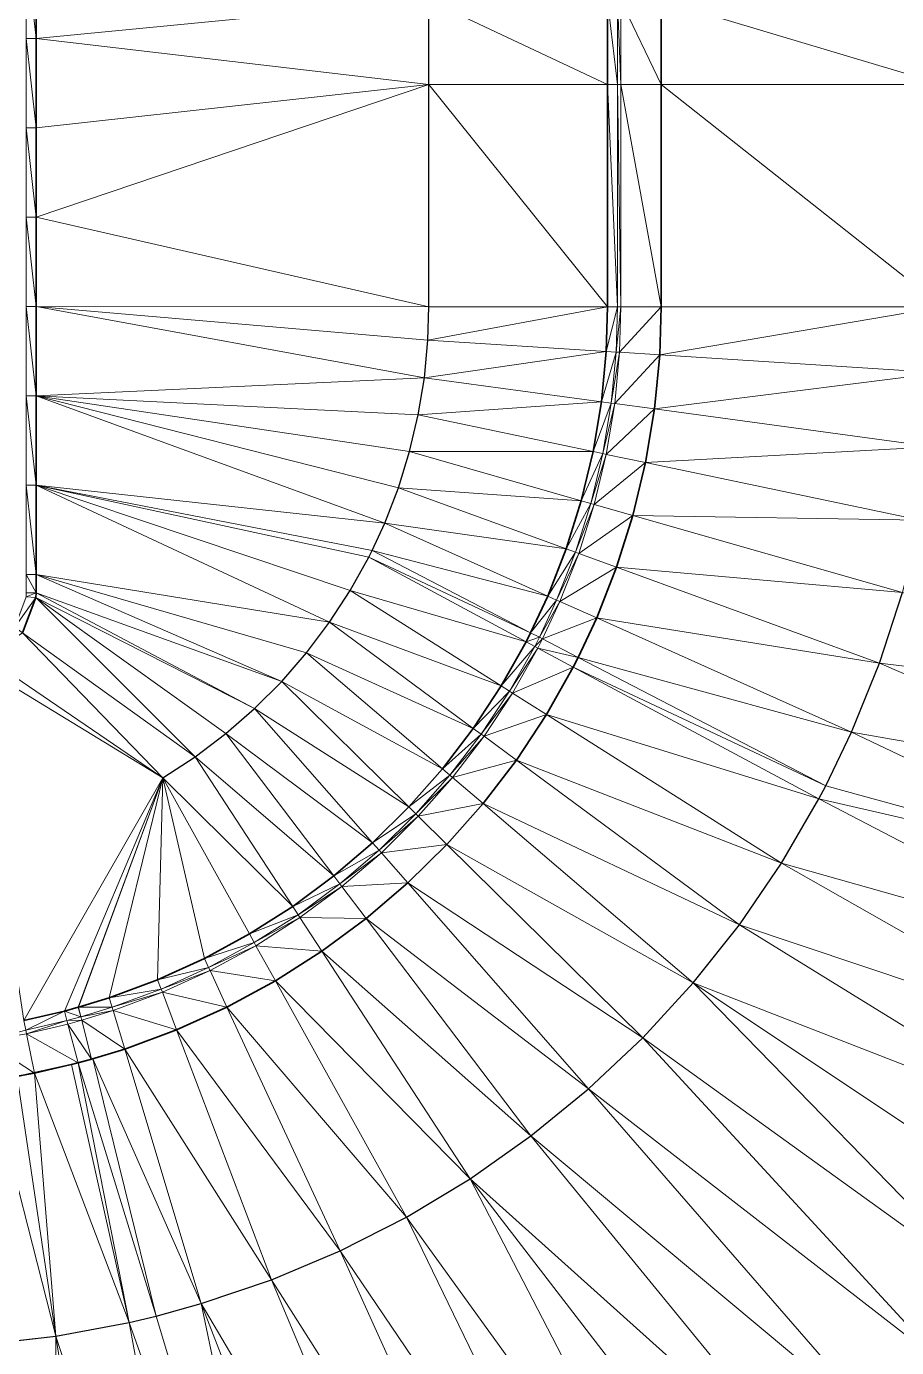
# Model space of a CAD drawing. Header units: metres. Extents: x 246428 to 246884, y 7418966 to 7419490.
# Drawn here: x 246754.67 to 246764.42, y 7419380.21 to 7419394.99 of the extents above; entities that cross this region are included whole.
import ezdxf

# ---------------------------------------------------------------- set-up
doc = ezdxf.new("R2010")
doc.units = ezdxf.units.M
doc.linetypes.add('blank name', pattern=[0])
doc.linetypes.add('HIDDEN', pattern=[9.525, 6.35, -3.175])
doc.layers.add('_12D_UNMAPPED', color=7, linetype='Continuous')
doc.layers.add('BATTER', color=250, linetype='HIDDEN', lineweight=25)
doc.layers.add('GRADELINES', color=250, linetype='HIDDEN', lineweight=25)
for name, color, linetype, lineweight, true_color in [('KERB_BACK', 7, 'Continuous', 35, 0x5fd2ff), ('KERB_LINE', 7, 'Continuous', 18, 0xb9b9b9), ('KERB_LIP', 7, 'Continuous', 35, 0x5fd2ff), ('KERB_TOP', 7, 'Continuous', 18, 0xb9b9b9)]:
    doc.layers.add(name, color=color, linetype=linetype, lineweight=lineweight, true_color=true_color)

msp = doc.modelspace()

# ---------------------------------------------------------------- linework, layer by layer
at = {"layer": '_12D_UNMAPPED', "color": 3, "linetype": 'blank name', "lineweight": 0}
for points in [[(246754.669, 7419394.859, 36.024), (246754.669, 7419395.859, 36.014), (246754.78, 7419394.859, 36.024)], [(246754.78, 7419394.859, 36.024), (246754.669, 7419395.859, 36.014), (246754.78, 7419395.859, 36.014)], [(246754.78, 7419394.859, 36.024), (246754.78, 7419395.859, 36.014), (246759.179, 7419395.284, 36.272)], [(246759.179, 7419394.343, 36.265), (246754.78, 7419394.859, 36.024), (246759.179, 7419395.284, 36.272)], [(246761.179, 7419395.284, 36.292), (246761.179, 7419394.343, 36.285), (246759.179, 7419395.284, 36.272)], [(246761.179, 7419394.343, 36.285), (246759.179, 7419394.343, 36.265), (246759.179, 7419395.284, 36.272)], [(246761.289, 7419395.284, 36.292), (246761.289, 7419394.343, 36.285), (246761.179, 7419395.284, 36.292)], [(246761.289, 7419394.343, 36.285), (246761.179, 7419394.343, 36.285), (246761.179, 7419395.284, 36.292)], [(246761.329, 7419395.284, 36.142), (246761.329, 7419394.343, 36.135), (246761.289, 7419395.284, 36.292)], [(246761.329, 7419394.343, 36.135), (246761.289, 7419394.343, 36.285), (246761.289, 7419395.284, 36.292)], [(246761.779, 7419394.343, 36.16), (246761.329, 7419394.343, 36.135), (246761.329, 7419395.284, 36.142)], [(246761.779, 7419395.284, 36.167), (246761.779, 7419394.343, 36.16), (246761.329, 7419395.284, 36.142)], [(246764.929, 7419394.343, 36.204), (246761.779, 7419394.343, 36.16), (246761.779, 7419395.284, 36.167)], [(246764.929, 7419395.284, 36.221), (246764.929, 7419394.343, 36.204), (246761.779, 7419395.284, 36.167)], [(246754.669, 7419393.859, 36.034), (246754.669, 7419394.859, 36.024), (246754.78, 7419393.859, 36.034)], [(246754.78, 7419393.859, 36.034), (246754.669, 7419394.859, 36.024), (246754.78, 7419394.859, 36.024)], [(246754.78, 7419393.859, 36.034), (246754.78, 7419394.859, 36.024), (246759.179, 7419394.343, 36.265)], [(246759.179, 7419391.855, 36.243), (246754.78, 7419392.859, 36.044), (246759.179, 7419394.343, 36.265)], [(246754.78, 7419392.859, 36.044), (246754.78, 7419393.859, 36.034), (246759.179, 7419394.343, 36.265)], [(246761.179, 7419394.343, 36.285), (246761.179, 7419391.855, 36.263), (246759.179, 7419394.343, 36.265)], [(246761.179, 7419391.855, 36.263), (246759.179, 7419391.855, 36.243), (246759.179, 7419394.343, 36.265)], [(246761.289, 7419394.343, 36.285), (246761.289, 7419391.855, 36.263), (246761.179, 7419394.343, 36.285)], [(246761.289, 7419391.855, 36.263), (246761.179, 7419391.855, 36.263), (246761.179, 7419394.343, 36.285)], [(246761.329, 7419394.343, 36.135), (246761.329, 7419391.855, 36.113), (246761.289, 7419394.343, 36.285)], [(246761.329, 7419391.855, 36.113), (246761.289, 7419391.855, 36.263), (246761.289, 7419394.343, 36.285)], [(246761.779, 7419394.343, 36.16), (246761.779, 7419391.855, 36.138), (246761.329, 7419394.343, 36.135)], [(246761.779, 7419391.855, 36.138), (246761.329, 7419391.855, 36.113), (246761.329, 7419394.343, 36.135)], [(246764.929, 7419391.855, 36.16), (246761.779, 7419391.855, 36.138), (246761.779, 7419394.343, 36.16)], [(246764.929, 7419394.343, 36.204), (246764.929, 7419391.855, 36.16), (246761.779, 7419394.343, 36.16)], [(246754.669, 7419392.859, 36.044), (246754.669, 7419393.859, 36.034), (246754.78, 7419392.859, 36.044)], [(246754.78, 7419392.859, 36.044), (246754.669, 7419393.859, 36.034), (246754.78, 7419393.859, 36.034)], [(246754.669, 7419391.859, 36.054), (246754.669, 7419392.859, 36.044), (246754.78, 7419391.859, 36.054)], [(246754.78, 7419391.859, 36.054), (246754.669, 7419392.859, 36.044), (246754.78, 7419392.859, 36.044)], [(246754.78, 7419391.859, 36.054), (246754.78, 7419392.859, 36.044), (246759.179, 7419391.855, 36.243)], [(246754.78, 7419390.859, 36.064), (246754.669, 7419390.859, 36.064), (246754.669, 7419391.859, 36.054)], [(246754.78, 7419390.859, 36.064), (246754.669, 7419391.859, 36.054), (246754.78, 7419391.859, 36.054)], [(246759.128, 7419391.062, 36.23), (246754.78, 7419390.859, 36.064), (246754.78, 7419391.859, 36.054)], [(246759.168, 7419391.482, 36.237), (246759.128, 7419391.062, 36.23), (246754.78, 7419391.859, 36.054)], [(246759.168, 7419391.482, 36.237), (246754.78, 7419391.859, 36.054), (246759.179, 7419391.855, 36.243)], [(246761.164, 7419391.355, 36.257), (246759.168, 7419391.482, 36.237), (246761.179, 7419391.855, 36.263)], [(246761.179, 7419391.855, 36.263), (246759.168, 7419391.482, 36.237), (246759.179, 7419391.855, 36.243)], [(246761.274, 7419391.348, 36.257), (246761.164, 7419391.355, 36.257), (246761.289, 7419391.855, 36.263)], [(246761.289, 7419391.855, 36.263), (246761.164, 7419391.355, 36.257), (246761.179, 7419391.855, 36.263)], [(246761.314, 7419391.346, 36.107), (246761.274, 7419391.348, 36.257), (246761.329, 7419391.855, 36.113)], [(246761.329, 7419391.855, 36.113), (246761.274, 7419391.348, 36.257), (246761.289, 7419391.855, 36.263)], [(246761.779, 7419391.855, 36.138), (246761.314, 7419391.346, 36.107), (246761.329, 7419391.855, 36.113)], [(246761.763, 7419391.317, 36.132), (246761.314, 7419391.346, 36.107), (246761.779, 7419391.855, 36.138)], [(246764.929, 7419391.855, 36.16), (246764.906, 7419391.118, 36.146), (246761.763, 7419391.317, 36.132)], [(246764.929, 7419391.855, 36.16), (246761.763, 7419391.317, 36.132), (246761.779, 7419391.855, 36.138)], [(246761.164, 7419391.355, 36.257), (246759.128, 7419391.062, 36.23), (246759.168, 7419391.482, 36.237)], [(246761.164, 7419391.355, 36.257), (246761.11, 7419390.793, 36.25), (246759.128, 7419391.062, 36.23)], [(246761.274, 7419391.348, 36.257), (246761.11, 7419390.793, 36.25), (246761.164, 7419391.355, 36.257)], [(246761.274, 7419391.348, 36.257), (246761.219, 7419390.778, 36.25), (246761.11, 7419390.793, 36.25)], [(246761.314, 7419391.346, 36.107), (246761.219, 7419390.778, 36.25), (246761.274, 7419391.348, 36.257)], [(246761.314, 7419391.346, 36.107), (246761.259, 7419390.773, 36.1), (246761.219, 7419390.778, 36.25)], [(246761.763, 7419391.317, 36.132), (246761.259, 7419390.773, 36.1), (246761.314, 7419391.346, 36.107)], [(246761.763, 7419391.317, 36.132), (246761.704, 7419390.712, 36.125), (246761.259, 7419390.773, 36.1)], [(246764.906, 7419391.118, 36.146), (246761.704, 7419390.712, 36.125), (246761.763, 7419391.317, 36.132)], [(246759.059, 7419390.645, 36.223), (246754.78, 7419390.859, 36.064), (246759.128, 7419391.062, 36.23)], [(246761.11, 7419390.793, 36.25), (246759.059, 7419390.645, 36.223), (246759.128, 7419391.062, 36.23)], [(246764.906, 7419391.118, 36.146), (246764.824, 7419390.289, 36.131), (246761.704, 7419390.712, 36.125)], [(246754.669, 7419389.859, 36.074), (246754.669, 7419390.859, 36.064), (246754.78, 7419389.859, 36.074)], [(246754.78, 7419389.859, 36.074), (246754.669, 7419390.859, 36.064), (246754.78, 7419390.859, 36.064)], [(246754.78, 7419389.859, 36.074), (246754.78, 7419390.859, 36.064), (246758.684, 7419389.435, 36.201)], [(246758.684, 7419389.435, 36.201), (246754.78, 7419390.859, 36.064), (246758.837, 7419389.83, 36.209)], [(246758.837, 7419389.83, 36.209), (246754.78, 7419390.859, 36.064), (246758.962, 7419390.234, 36.216)], [(246758.962, 7419390.234, 36.216), (246754.78, 7419390.859, 36.064), (246759.059, 7419390.645, 36.223)], [(246761.11, 7419390.793, 36.25), (246761.017, 7419390.235, 36.243), (246759.059, 7419390.645, 36.223)], [(246761.219, 7419390.778, 36.25), (246761.017, 7419390.235, 36.243), (246761.11, 7419390.793, 36.25)], [(246761.219, 7419390.778, 36.25), (246761.125, 7419390.213, 36.243), (246761.017, 7419390.235, 36.243)], [(246761.259, 7419390.773, 36.1), (246761.125, 7419390.213, 36.243), (246761.219, 7419390.778, 36.25)], [(246761.259, 7419390.773, 36.1), (246761.164, 7419390.204, 36.093), (246761.125, 7419390.213, 36.243)], [(246761.704, 7419390.712, 36.125), (246761.164, 7419390.204, 36.093), (246761.259, 7419390.773, 36.1)], [(246761.704, 7419390.712, 36.125), (246761.604, 7419390.112, 36.118), (246761.164, 7419390.204, 36.093)], [(246764.824, 7419390.289, 36.131), (246761.604, 7419390.112, 36.118), (246761.704, 7419390.712, 36.125)], [(246761.017, 7419390.235, 36.243), (246758.962, 7419390.234, 36.216), (246759.059, 7419390.645, 36.223)], [(246764.824, 7419390.289, 36.131), (246764.682, 7419389.468, 36.116), (246761.604, 7419390.112, 36.118)], [(246760.885, 7419389.685, 36.236), (246758.837, 7419389.83, 36.209), (246758.962, 7419390.234, 36.216)], [(246761.017, 7419390.235, 36.243), (246760.885, 7419389.685, 36.236), (246758.962, 7419390.234, 36.216)], [(246761.125, 7419390.213, 36.243), (246760.885, 7419389.685, 36.236), (246761.017, 7419390.235, 36.243)], [(246761.125, 7419390.213, 36.243), (246760.991, 7419389.655, 36.236), (246760.885, 7419389.685, 36.236)], [(246761.164, 7419390.204, 36.093), (246760.991, 7419389.655, 36.236), (246761.125, 7419390.213, 36.243)], [(246761.164, 7419390.204, 36.093), (246761.03, 7419389.644, 36.086), (246760.991, 7419389.655, 36.236)], [(246761.604, 7419390.112, 36.118), (246761.03, 7419389.644, 36.086), (246761.164, 7419390.204, 36.093)], [(246761.604, 7419390.112, 36.118), (246761.462, 7419389.521, 36.111), (246761.03, 7419389.644, 36.086)], [(246764.682, 7419389.468, 36.116), (246761.462, 7419389.521, 36.111), (246761.604, 7419390.112, 36.118)], [(246754.669, 7419388.859, 36.084), (246754.669, 7419389.859, 36.074), (246754.78, 7419388.859, 36.084)], [(246754.78, 7419388.859, 36.084), (246754.669, 7419389.859, 36.074), (246754.78, 7419389.859, 36.074)], [(246754.78, 7419388.859, 36.084), (246754.78, 7419389.859, 36.074), (246758.066, 7419388.324, 36.162)], [(246758.066, 7419388.324, 36.162), (246754.78, 7419389.859, 36.074), (246758.297, 7419388.681, 36.177)], [(246758.297, 7419388.681, 36.177), (246754.78, 7419389.859, 36.074), (246758.504, 7419389.052, 36.193)], [(246758.504, 7419389.052, 36.193), (246754.78, 7419389.859, 36.074), (246758.542, 7419389.127, 36.196)], [(246758.542, 7419389.127, 36.196), (246754.78, 7419389.859, 36.074), (246758.542, 7419389.128, 36.196)], [(246758.542, 7419389.128, 36.196), (246754.78, 7419389.859, 36.074), (246758.684, 7419389.435, 36.201)], [(246760.716, 7419389.145, 36.229), (246758.684, 7419389.435, 36.201), (246758.837, 7419389.83, 36.209)], [(246760.885, 7419389.685, 36.236), (246760.716, 7419389.145, 36.229), (246758.837, 7419389.83, 36.209)], [(246760.991, 7419389.655, 36.236), (246760.716, 7419389.145, 36.229), (246760.885, 7419389.685, 36.236)], [(246760.991, 7419389.655, 36.236), (246760.819, 7419389.108, 36.229), (246760.716, 7419389.145, 36.229)], [(246761.03, 7419389.644, 36.086), (246760.819, 7419389.108, 36.229), (246760.991, 7419389.655, 36.236)], [(246761.03, 7419389.644, 36.086), (246760.857, 7419389.094, 36.079), (246760.819, 7419389.108, 36.229)], [(246761.462, 7419389.521, 36.111), (246760.857, 7419389.094, 36.079), (246761.03, 7419389.644, 36.086)], [(246761.462, 7419389.521, 36.111), (246761.28, 7419388.94, 36.104), (246760.857, 7419389.094, 36.079)], [(246764.482, 7419388.659, 36.101), (246761.28, 7419388.94, 36.104), (246761.462, 7419389.521, 36.111)], [(246764.682, 7419389.468, 36.116), (246764.482, 7419388.659, 36.101), (246761.462, 7419389.521, 36.111)], [(246760.509, 7419388.618, 36.221), (246758.542, 7419389.128, 36.196), (246758.684, 7419389.435, 36.201)], [(246760.716, 7419389.145, 36.229), (246760.509, 7419388.618, 36.221), (246758.684, 7419389.435, 36.201)], [(246760.317, 7419388.207, 36.216), (246758.504, 7419389.052, 36.193), (246758.542, 7419389.127, 36.196)], [(246760.317, 7419388.207, 36.216), (246758.542, 7419389.127, 36.196), (246758.542, 7419389.128, 36.196)], [(246760.509, 7419388.618, 36.221), (246760.317, 7419388.207, 36.216), (246758.542, 7419389.128, 36.196)], [(246760.317, 7419388.207, 36.216), (246760.317, 7419388.207, 36.216), (246758.542, 7419389.127, 36.196)], [(246760.819, 7419389.108, 36.229), (246760.509, 7419388.618, 36.221), (246760.716, 7419389.145, 36.229)], [(246760.819, 7419389.108, 36.229), (246760.609, 7419388.573, 36.221), (246760.509, 7419388.618, 36.221)], [(246760.857, 7419389.094, 36.079), (246760.609, 7419388.573, 36.221), (246760.819, 7419389.108, 36.229)], [(246760.857, 7419389.094, 36.079), (246760.646, 7419388.557, 36.071), (246760.609, 7419388.573, 36.221)], [(246761.28, 7419388.94, 36.104), (246760.646, 7419388.557, 36.071), (246760.857, 7419389.094, 36.079)], [(246760.266, 7419388.106, 36.213), (246758.297, 7419388.681, 36.177), (246758.504, 7419389.052, 36.193)], [(246760.317, 7419388.207, 36.216), (246760.266, 7419388.106, 36.213), (246758.504, 7419389.052, 36.193)], [(246761.28, 7419388.94, 36.104), (246761.057, 7419388.373, 36.096), (246760.646, 7419388.557, 36.071)], [(246764.225, 7419387.866, 36.086), (246761.057, 7419388.373, 36.096), (246761.28, 7419388.94, 36.104)], [(246764.482, 7419388.659, 36.101), (246764.225, 7419387.866, 36.086), (246761.28, 7419388.94, 36.104)], [(246754.669, 7419388.655, 36.086), (246754.669, 7419388.859, 36.084), (246754.78, 7419388.655, 36.086)], [(246754.78, 7419388.655, 36.086), (246754.669, 7419388.859, 36.084), (246754.78, 7419388.859, 36.084)], [(246754.78, 7419388.655, 36.086), (246754.78, 7419388.859, 36.084), (246757.53, 7419387.662, 36.132)], [(246757.53, 7419387.662, 36.132), (246754.78, 7419388.859, 36.084), (246757.809, 7419387.984, 36.147)], [(246757.809, 7419387.984, 36.147), (246754.78, 7419388.859, 36.084), (246758.066, 7419388.324, 36.162)], [(246754.777, 7419388.6, 36.087), (246754.668, 7419388.608, 36.087), (246754.78, 7419388.655, 36.086)], [(246754.668, 7419388.608, 36.087), (246754.669, 7419388.655, 36.086), (246754.78, 7419388.655, 36.086)], [(246754.777, 7419388.6, 36.087), (246754.78, 7419388.655, 36.086), (246757.227, 7419387.36, 36.117)], [(246757.227, 7419387.36, 36.117), (246754.78, 7419388.655, 36.086), (246757.53, 7419387.662, 36.132)], [(246759.988, 7419387.612, 36.197), (246758.066, 7419388.324, 36.162), (246758.297, 7419388.681, 36.177)], [(246760.266, 7419388.106, 36.213), (246759.988, 7419387.612, 36.197), (246758.297, 7419388.681, 36.177)], [(246764.225, 7419387.866, 36.086), (246764.482, 7419388.659, 36.101), (246767.552, 7419387.469, 36.085)], [(246754.541, 7419388.271, 36.086), (246754.668, 7419388.608, 36.087), (246754.777, 7419388.6, 36.087)], [(246754.629, 7419388.205, 36.086), (246754.541, 7419388.271, 36.086), (246754.777, 7419388.6, 36.087)], [(246754.629, 7419388.205, 36.086), (246754.777, 7419388.6, 36.087), (246756.561, 7419386.819, 36.087)], [(246756.904, 7419387.078, 36.102), (246754.777, 7419388.6, 36.087), (246757.227, 7419387.36, 36.117)], [(246756.561, 7419386.819, 36.087), (246754.777, 7419388.6, 36.087), (246756.904, 7419387.078, 36.102)], [(246760.609, 7419388.573, 36.221), (246760.317, 7419388.207, 36.216), (246760.509, 7419388.618, 36.221)], [(246760.609, 7419388.573, 36.221), (246760.415, 7419388.157, 36.216), (246760.317, 7419388.207, 36.216)], [(246760.646, 7419388.557, 36.071), (246760.415, 7419388.157, 36.216), (246760.609, 7419388.573, 36.221)], [(246760.646, 7419388.557, 36.071), (246760.451, 7419388.138, 36.066), (246760.415, 7419388.157, 36.216)], [(246761.057, 7419388.373, 36.096), (246760.451, 7419388.138, 36.066), (246760.646, 7419388.557, 36.071)], [(246761.057, 7419388.373, 36.096), (246760.85, 7419387.931, 36.091), (246760.451, 7419388.138, 36.066)], [(246763.912, 7419387.094, 36.071), (246760.85, 7419387.931, 36.091), (246761.057, 7419388.373, 36.096)], [(246764.225, 7419387.866, 36.086), (246763.912, 7419387.094, 36.071), (246761.057, 7419388.373, 36.096)], [(246754.222, 7419387.93, 36.085), (246754.629, 7419388.205, 36.086), (246756.2, 7419386.584, 36.072)], [(246756.2, 7419386.584, 36.072), (246754.629, 7419388.205, 36.086), (246756.561, 7419386.819, 36.087)], [(246759.675, 7419387.137, 36.182), (246757.809, 7419387.984, 36.147), (246758.066, 7419388.324, 36.162)], [(246759.988, 7419387.612, 36.197), (246759.675, 7419387.137, 36.182), (246758.066, 7419388.324, 36.162)], [(246760.415, 7419388.156, 36.216), (246760.266, 7419388.106, 36.213), (246760.317, 7419388.207, 36.216)], [(246760.415, 7419388.157, 36.216), (246760.415, 7419388.156, 36.216), (246760.317, 7419388.207, 36.216)], [(246760.415, 7419388.157, 36.216), (246760.317, 7419388.207, 36.216), (246760.317, 7419388.207, 36.216)], [(246760.363, 7419388.054, 36.213), (246759.988, 7419387.612, 36.197), (246760.266, 7419388.106, 36.213)], [(246760.363, 7419388.054, 36.213), (246760.081, 7419387.553, 36.197), (246759.988, 7419387.612, 36.197)], [(246760.398, 7419388.035, 36.063), (246760.081, 7419387.553, 36.197), (246760.363, 7419388.054, 36.213)], [(246760.415, 7419388.156, 36.216), (246760.363, 7419388.054, 36.213), (246760.266, 7419388.106, 36.213)], [(246760.451, 7419388.138, 36.066), (246760.363, 7419388.054, 36.213), (246760.415, 7419388.156, 36.216)], [(246760.451, 7419388.138, 36.066), (246760.398, 7419388.035, 36.063), (246760.363, 7419388.054, 36.213)], [(246760.85, 7419387.931, 36.091), (246760.398, 7419388.035, 36.063), (246760.451, 7419388.138, 36.066)], [(246760.451, 7419388.138, 36.066), (246760.415, 7419388.156, 36.216), (246760.415, 7419388.157, 36.216)], [(246760.451, 7419388.138, 36.066), (246760.451, 7419388.138, 36.066), (246760.415, 7419388.156, 36.216)], [(246760.85, 7419387.931, 36.091), (246760.85, 7419387.931, 36.091), (246760.451, 7419388.138, 36.066)], [(246760.85, 7419387.931, 36.091), (246760.451, 7419388.138, 36.066), (246760.451, 7419388.138, 36.066)], [(246754.03, 7419387.905, 36.085), (246754.222, 7419387.93, 36.085), (246756.2, 7419386.584, 36.072)], [(246754.644, 7419383.867, 36.059), (246754.03, 7419387.905, 36.085), (246756.2, 7419386.584, 36.072)], [(246759.33, 7419386.685, 36.167), (246757.53, 7419387.662, 36.132), (246757.809, 7419387.984, 36.147)], [(246759.675, 7419387.137, 36.182), (246759.33, 7419386.685, 36.167), (246757.809, 7419387.984, 36.147)], [(246760.398, 7419388.035, 36.063), (246760.114, 7419387.531, 36.047), (246760.081, 7419387.553, 36.197)], [(246760.795, 7419387.822, 36.088), (246760.114, 7419387.531, 36.047), (246760.398, 7419388.035, 36.063)], [(246760.85, 7419387.931, 36.091), (246760.795, 7419387.822, 36.088), (246760.398, 7419388.035, 36.063)], [(246763.622, 7419386.494, 36.059), (246760.795, 7419387.822, 36.088), (246760.85, 7419387.931, 36.091)], [(246763.623, 7419386.494, 36.059), (246760.85, 7419387.931, 36.091), (246760.85, 7419387.931, 36.091)], [(246763.623, 7419386.494, 36.059), (246763.622, 7419386.494, 36.059), (246760.85, 7419387.931, 36.091)], [(246763.912, 7419387.094, 36.071), (246763.623, 7419386.494, 36.059), (246760.85, 7419387.931, 36.091)], [(246760.795, 7419387.822, 36.088), (246760.495, 7419387.291, 36.072), (246760.114, 7419387.531, 36.047)], [(246763.545, 7419386.347, 36.056), (246760.495, 7419387.291, 36.072), (246760.795, 7419387.822, 36.088)], [(246763.622, 7419386.494, 36.059), (246763.545, 7419386.347, 36.056), (246760.795, 7419387.822, 36.088)], [(246763.912, 7419387.094, 36.071), (246764.225, 7419387.866, 36.086), (246767.457, 7419386.474, 36.063)], [(246764.225, 7419387.866, 36.086), (246767.552, 7419387.469, 36.085), (246767.457, 7419386.474, 36.063)], [(246758.953, 7419386.258, 36.152), (246757.227, 7419387.36, 36.117), (246757.53, 7419387.662, 36.132)], [(246759.33, 7419386.685, 36.167), (246758.953, 7419386.258, 36.152), (246757.53, 7419387.662, 36.132)], [(246760.081, 7419387.553, 36.197), (246759.675, 7419387.137, 36.182), (246759.988, 7419387.612, 36.197)], [(246760.081, 7419387.553, 36.197), (246759.764, 7419387.072, 36.182), (246759.675, 7419387.137, 36.182)], [(246760.114, 7419387.531, 36.047), (246759.764, 7419387.072, 36.182), (246760.081, 7419387.553, 36.197)], [(246760.114, 7419387.531, 36.047), (246759.796, 7419387.048, 36.032), (246759.764, 7419387.072, 36.182)], [(246760.495, 7419387.291, 36.072), (246759.796, 7419387.048, 36.032), (246760.114, 7419387.531, 36.047)], [(246758.547, 7419385.857, 36.137), (246756.904, 7419387.078, 36.102), (246757.227, 7419387.36, 36.117)], [(246758.953, 7419386.258, 36.152), (246758.547, 7419385.857, 36.137), (246757.227, 7419387.36, 36.117)], [(246760.495, 7419387.291, 36.072), (246760.158, 7419386.781, 36.057), (246759.796, 7419387.048, 36.032)], [(246763.125, 7419385.627, 36.041), (246760.158, 7419386.781, 36.057), (246760.495, 7419387.291, 36.072)], [(246763.545, 7419386.347, 36.056), (246763.125, 7419385.627, 36.041), (246760.495, 7419387.291, 36.072)], [(246758.113, 7419385.485, 36.122), (246756.561, 7419386.819, 36.087), (246756.904, 7419387.078, 36.102)], [(246758.547, 7419385.857, 36.137), (246758.113, 7419385.485, 36.122), (246756.904, 7419387.078, 36.102)], [(246759.764, 7419387.072, 36.182), (246759.33, 7419386.685, 36.167), (246759.675, 7419387.137, 36.182)], [(246759.764, 7419387.072, 36.182), (246759.413, 7419386.614, 36.167), (246759.33, 7419386.685, 36.167)], [(246759.796, 7419387.048, 36.032), (246759.413, 7419386.614, 36.167), (246759.764, 7419387.072, 36.182)], [(246759.796, 7419387.048, 36.032), (246759.444, 7419386.588, 36.017), (246759.413, 7419386.614, 36.167)], [(246760.158, 7419386.781, 36.057), (246759.444, 7419386.588, 36.017), (246759.796, 7419387.048, 36.032)], [(246763.623, 7419386.494, 36.059), (246763.912, 7419387.094, 36.071), (246767.294, 7419385.487, 36.04)], [(246763.912, 7419387.094, 36.071), (246767.457, 7419386.474, 36.063), (246767.294, 7419385.487, 36.04)], [(246757.653, 7419385.144, 36.107), (246756.2, 7419386.584, 36.072), (246756.561, 7419386.819, 36.087)], [(246758.113, 7419385.485, 36.122), (246757.653, 7419385.144, 36.107), (246756.561, 7419386.819, 36.087)], [(246760.158, 7419386.781, 36.057), (246759.786, 7419386.295, 36.042), (246759.444, 7419386.588, 36.017)], [(246762.655, 7419384.939, 36.026), (246759.786, 7419386.295, 36.042), (246760.158, 7419386.781, 36.057)], [(246763.125, 7419385.627, 36.041), (246762.655, 7419384.939, 36.026), (246760.158, 7419386.781, 36.057)], [(246755.098, 7419383.972, 36.072), (246754.644, 7419383.867, 36.059), (246756.2, 7419386.584, 36.072)], [(246755.252, 7419384.014, 36.076), (246755.098, 7419383.972, 36.072), (246756.2, 7419386.584, 36.072)], [(246755.255, 7419384.015, 36.037), (246755.252, 7419384.014, 36.076), (246756.2, 7419386.584, 36.072)], [(246755.6, 7419384.121, 36.046), (246755.255, 7419384.015, 36.037), (246756.2, 7419386.584, 36.072)], [(246756.14, 7419384.322, 36.061), (246755.6, 7419384.121, 36.046), (246756.2, 7419386.584, 36.072)], [(246756.665, 7419384.561, 36.076), (246756.14, 7419384.322, 36.061), (246756.2, 7419386.584, 36.072)], [(246757.17, 7419384.835, 36.092), (246757.17, 7419384.835, 36.092), (246756.2, 7419386.584, 36.072)], [(246757.17, 7419384.835, 36.092), (246756.665, 7419384.561, 36.076), (246756.2, 7419386.584, 36.072)], [(246757.653, 7419385.144, 36.107), (246757.17, 7419384.835, 36.092), (246756.2, 7419386.584, 36.072)], [(246759.413, 7419386.614, 36.167), (246758.953, 7419386.258, 36.152), (246759.33, 7419386.685, 36.167)], [(246759.413, 7419386.614, 36.167), (246759.032, 7419386.18, 36.152), (246758.953, 7419386.258, 36.152)], [(246759.444, 7419386.588, 36.017), (246759.032, 7419386.18, 36.152), (246759.413, 7419386.614, 36.167)], [(246759.444, 7419386.588, 36.017), (246759.06, 7419386.152, 36.002), (246759.032, 7419386.18, 36.152)], [(246759.786, 7419386.295, 36.042), (246759.06, 7419386.152, 36.002), (246759.444, 7419386.588, 36.017)], [(246763.545, 7419386.347, 36.056), (246763.622, 7419386.494, 36.059), (246767.294, 7419385.487, 36.04)], [(246763.622, 7419386.494, 36.059), (246763.623, 7419386.494, 36.059), (246767.294, 7419385.487, 36.04)], [(246759.786, 7419386.295, 36.042), (246759.38, 7419385.836, 36.027), (246759.06, 7419386.152, 36.002)], [(246762.136, 7419384.287, 36.011), (246759.38, 7419385.836, 36.027), (246759.786, 7419386.295, 36.042)], [(246762.655, 7419384.939, 36.026), (246762.136, 7419384.287, 36.011), (246759.786, 7419386.295, 36.042)], [(246763.125, 7419385.627, 36.041), (246763.545, 7419386.347, 36.056), (246767.064, 7419384.515, 36.017)], [(246763.545, 7419386.347, 36.056), (246767.294, 7419385.487, 36.04), (246767.064, 7419384.515, 36.017)], [(246759.032, 7419386.18, 36.152), (246758.547, 7419385.857, 36.137), (246758.953, 7419386.258, 36.152)], [(246759.032, 7419386.18, 36.152), (246758.62, 7419385.774, 36.137), (246758.547, 7419385.857, 36.137)], [(246759.06, 7419386.152, 36.002), (246758.62, 7419385.774, 36.137), (246759.032, 7419386.18, 36.152)], [(246759.06, 7419386.152, 36.002), (246758.646, 7419385.744, 35.987), (246758.62, 7419385.774, 36.137)], [(246759.38, 7419385.836, 36.027), (246758.646, 7419385.744, 35.987), (246759.06, 7419386.152, 36.002)], [(246758.62, 7419385.774, 36.137), (246758.113, 7419385.485, 36.122), (246758.547, 7419385.857, 36.137)], [(246759.38, 7419385.836, 36.027), (246758.943, 7419385.406, 36.012), (246758.646, 7419385.744, 35.987)], [(246761.573, 7419383.673, 35.996), (246758.943, 7419385.406, 36.012), (246759.38, 7419385.836, 36.027)], [(246762.136, 7419384.287, 36.011), (246761.573, 7419383.673, 35.996), (246759.38, 7419385.836, 36.027)], [(246758.62, 7419385.774, 36.137), (246758.18, 7419385.397, 36.122), (246758.113, 7419385.485, 36.122)], [(246758.646, 7419385.744, 35.987), (246758.18, 7419385.397, 36.122), (246758.62, 7419385.774, 36.137)], [(246758.646, 7419385.744, 35.987), (246758.204, 7419385.365, 35.972), (246758.18, 7419385.397, 36.122)], [(246758.943, 7419385.406, 36.012), (246758.204, 7419385.365, 35.972), (246758.646, 7419385.744, 35.987)], [(246762.655, 7419384.939, 36.026), (246763.125, 7419385.627, 36.041), (246766.767, 7419383.56, 36.001)], [(246763.125, 7419385.627, 36.041), (246767.064, 7419384.515, 36.017), (246766.767, 7419383.56, 36.001)], [(246758.18, 7419385.397, 36.122), (246757.653, 7419385.144, 36.107), (246758.113, 7419385.485, 36.122)], [(246758.18, 7419385.397, 36.122), (246757.713, 7419385.051, 36.107), (246757.653, 7419385.144, 36.107)], [(246758.204, 7419385.365, 35.972), (246757.713, 7419385.051, 36.107), (246758.18, 7419385.397, 36.122)], [(246758.943, 7419385.406, 36.012), (246758.476, 7419385.007, 35.997), (246758.204, 7419385.365, 35.972)], [(246760.967, 7419383.101, 35.981), (246758.476, 7419385.007, 35.997), (246758.943, 7419385.406, 36.012)], [(246761.573, 7419383.673, 35.996), (246760.967, 7419383.101, 35.981), (246758.943, 7419385.406, 36.012)], [(246758.204, 7419385.365, 35.972), (246757.735, 7419385.018, 35.957), (246757.713, 7419385.051, 36.107)], [(246758.476, 7419385.007, 35.997), (246757.735, 7419385.018, 35.957), (246758.204, 7419385.365, 35.972)], [(246757.713, 7419385.051, 36.107), (246757.17, 7419384.835, 36.092), (246757.653, 7419385.144, 36.107)], [(246757.713, 7419385.051, 36.107), (246757.223, 7419384.739, 36.092), (246757.17, 7419384.835, 36.092)], [(246757.735, 7419385.018, 35.957), (246757.223, 7419384.739, 36.092), (246757.713, 7419385.051, 36.107)], [(246757.735, 7419385.018, 35.957), (246757.242, 7419384.704, 35.942), (246757.223, 7419384.739, 36.092)], [(246757.981, 7419384.641, 35.982), (246757.242, 7419384.704, 35.942), (246757.735, 7419385.018, 35.957)], [(246758.476, 7419385.007, 35.997), (246757.981, 7419384.641, 35.982), (246757.735, 7419385.018, 35.957)], [(246760.321, 7419382.574, 35.966), (246757.981, 7419384.641, 35.982), (246758.476, 7419385.007, 35.997)], [(246760.967, 7419383.101, 35.981), (246760.321, 7419382.574, 35.966), (246758.476, 7419385.007, 35.997)], [(246762.136, 7419384.287, 36.011), (246762.655, 7419384.939, 36.026), (246766.405, 7419382.628, 35.987)], [(246762.655, 7419384.939, 36.026), (246766.767, 7419383.56, 36.001), (246766.405, 7419382.628, 35.987)], [(246757.223, 7419384.739, 36.092), (246756.665, 7419384.561, 36.076), (246757.17, 7419384.835, 36.092)], [(246757.223, 7419384.739, 36.092), (246757.223, 7419384.739, 36.092), (246757.17, 7419384.835, 36.092)], [(246757.223, 7419384.739, 36.092), (246757.17, 7419384.835, 36.092), (246757.17, 7419384.835, 36.092)], [(246757.223, 7419384.739, 36.092), (246757.17, 7419384.835, 36.092), (246757.17, 7419384.835, 36.092)], [(246757.17, 7419384.835, 36.092), (246757.17, 7419384.835, 36.092), (246757.17, 7419384.835, 36.092)], [(246757.223, 7419384.739, 36.092), (246756.711, 7419384.461, 36.076), (246756.665, 7419384.561, 36.076)], [(246757.242, 7419384.704, 35.942), (246756.711, 7419384.461, 36.076), (246757.223, 7419384.739, 36.092)], [(246757.242, 7419384.704, 35.942), (246756.728, 7419384.425, 35.926), (246756.711, 7419384.461, 36.076)], [(246757.461, 7419384.31, 35.967), (246756.728, 7419384.425, 35.926), (246757.242, 7419384.704, 35.942)], [(246757.242, 7419384.704, 35.942), (246757.242, 7419384.704, 35.942), (246757.223, 7419384.739, 36.092)], [(246757.242, 7419384.704, 35.942), (246757.223, 7419384.739, 36.092), (246757.223, 7419384.739, 36.092)], [(246757.242, 7419384.704, 35.942), (246757.223, 7419384.739, 36.092), (246757.223, 7419384.739, 36.092)], [(246757.223, 7419384.739, 36.092), (246757.223, 7419384.739, 36.092), (246757.223, 7419384.739, 36.092)], [(246757.461, 7419384.31, 35.967), (246757.461, 7419384.31, 35.967), (246757.242, 7419384.704, 35.942)], [(246757.981, 7419384.641, 35.982), (246757.461, 7419384.31, 35.967), (246757.242, 7419384.704, 35.942)], [(246757.461, 7419384.31, 35.967), (246757.242, 7419384.704, 35.942), (246757.242, 7419384.704, 35.942)], [(246757.461, 7419384.31, 35.967), (246757.461, 7419384.31, 35.967), (246757.242, 7419384.704, 35.942)], [(246757.461, 7419384.31, 35.967), (246757.242, 7419384.704, 35.942), (246757.242, 7419384.704, 35.942)], [(246757.242, 7419384.704, 35.942), (246757.242, 7419384.704, 35.942), (246757.242, 7419384.704, 35.942)], [(246759.64, 7419382.095, 35.951), (246757.461, 7419384.31, 35.967), (246757.981, 7419384.641, 35.982)], [(246760.321, 7419382.574, 35.966), (246759.64, 7419382.095, 35.951), (246757.981, 7419384.641, 35.982)], [(246756.711, 7419384.461, 36.076), (246756.14, 7419384.322, 36.061), (246756.665, 7419384.561, 36.076)], [(246756.711, 7419384.461, 36.076), (246756.18, 7419384.219, 36.061), (246756.14, 7419384.322, 36.061)], [(246756.728, 7419384.425, 35.926), (246756.18, 7419384.219, 36.061), (246756.711, 7419384.461, 36.076)], [(246756.728, 7419384.425, 35.926), (246756.194, 7419384.182, 35.911), (246756.18, 7419384.219, 36.061)], [(246756.917, 7419384.016, 35.951), (246756.194, 7419384.182, 35.911), (246756.728, 7419384.425, 35.926)], [(246757.461, 7419384.31, 35.967), (246756.917, 7419384.016, 35.951), (246756.728, 7419384.425, 35.926)], [(246756.18, 7419384.219, 36.061), (246755.6, 7419384.121, 36.046), (246756.14, 7419384.322, 36.061)], [(246756.18, 7419384.219, 36.061), (246755.631, 7419384.016, 36.046), (246755.6, 7419384.121, 36.046)], [(246756.194, 7419384.182, 35.911), (246755.631, 7419384.016, 36.046), (246756.18, 7419384.219, 36.061)], [(246758.926, 7419381.665, 35.936), (246756.917, 7419384.016, 35.951), (246757.461, 7419384.31, 35.967)], [(246759.64, 7419382.095, 35.951), (246758.926, 7419381.665, 35.936), (246757.461, 7419384.31, 35.967)], [(246758.926, 7419381.665, 35.936), (246757.461, 7419384.31, 35.967), (246757.461, 7419384.31, 35.967)], [(246758.926, 7419381.665, 35.936), (246757.461, 7419384.31, 35.967), (246757.461, 7419384.31, 35.967)], [(246758.926, 7419381.665, 35.936), (246758.926, 7419381.665, 35.936), (246757.461, 7419384.31, 35.967)], [(246758.926, 7419381.665, 35.936), (246758.926, 7419381.665, 35.936), (246757.461, 7419384.31, 35.967)], [(246761.573, 7419383.673, 35.996), (246762.136, 7419384.287, 36.011), (246765.494, 7419380.849, 35.958)], [(246762.136, 7419384.287, 36.011), (246766.405, 7419382.628, 35.987), (246765.98, 7419381.723, 35.971)], [(246762.136, 7419384.287, 36.011), (246765.98, 7419381.723, 35.971), (246765.494, 7419380.849, 35.958)], [(246755.631, 7419384.016, 36.046), (246755.255, 7419384.015, 36.037), (246755.6, 7419384.121, 36.046)], [(246756.194, 7419384.182, 35.911), (246755.643, 7419383.977, 35.896), (246755.631, 7419384.016, 36.046)], [(246756.354, 7419383.761, 35.936), (246755.643, 7419383.977, 35.896), (246756.194, 7419384.182, 35.911)], [(246756.917, 7419384.016, 35.951), (246756.354, 7419383.761, 35.936), (246756.194, 7419384.182, 35.911)], [(246755.098, 7419383.972, 36.072), (246754.666, 7419383.759, 36.059), (246754.644, 7419383.867, 36.059)], [(246755.126, 7419383.865, 36.072), (246754.666, 7419383.759, 36.059), (246755.098, 7419383.972, 36.072)], [(246755.252, 7419384.014, 36.076), (246755.282, 7419383.908, 36.037), (246755.098, 7419383.972, 36.072)], [(246755.282, 7419383.908, 36.037), (246755.126, 7419383.865, 36.072), (246755.098, 7419383.972, 36.072)], [(246755.282, 7419383.908, 36.037), (246755.282, 7419383.908, 36.076), (246755.126, 7419383.865, 36.072)], [(246755.282, 7419383.908, 36.076), (246755.292, 7419383.869, 35.887), (246755.126, 7419383.865, 36.072)], [(246755.255, 7419384.015, 36.037), (246755.282, 7419383.908, 36.037), (246755.252, 7419384.014, 36.076)], [(246755.282, 7419383.908, 36.037), (246755.255, 7419384.015, 36.037), (246755.631, 7419384.016, 36.046)], [(246755.643, 7419383.977, 35.896), (246755.282, 7419383.908, 36.037), (246755.631, 7419384.016, 36.046)], [(246755.282, 7419383.908, 36.037), (246755.643, 7419383.977, 35.896), (246755.292, 7419383.869, 35.887)], [(246755.282, 7419383.908, 36.037), (246755.292, 7419383.869, 35.887), (246755.282, 7419383.908, 36.076)], [(246755.293, 7419383.869, 35.926), (246755.292, 7419383.869, 35.887), (246755.643, 7419383.977, 35.896)], [(246755.772, 7419383.546, 35.921), (246755.293, 7419383.869, 35.926), (246755.643, 7419383.977, 35.896)], [(246756.354, 7419383.761, 35.936), (246755.772, 7419383.546, 35.921), (246755.643, 7419383.977, 35.896)], [(246758.184, 7419381.288, 35.921), (246756.354, 7419383.761, 35.936), (246756.917, 7419384.016, 35.951)], [(246758.926, 7419381.665, 35.936), (246758.184, 7419381.288, 35.921), (246756.917, 7419384.016, 35.951)], [(246754.674, 7419383.719, 35.909), (246754.207, 7419383.639, 35.897), (246754.666, 7419383.759, 36.059)], [(246755.126, 7419383.865, 36.072), (246754.674, 7419383.719, 35.909), (246754.666, 7419383.759, 36.059)], [(246755.136, 7419383.827, 35.922), (246754.674, 7419383.719, 35.909), (246755.126, 7419383.865, 36.072)], [(246755.136, 7419383.827, 35.922), (246755.25, 7419383.391, 35.908), (246754.674, 7419383.719, 35.909)], [(246755.292, 7419383.869, 35.887), (246755.136, 7419383.827, 35.922), (246755.126, 7419383.865, 36.072)], [(246755.292, 7419383.869, 35.887), (246755.293, 7419383.869, 35.926), (246755.136, 7419383.827, 35.922)], [(246755.401, 7419383.433, 35.912), (246755.136, 7419383.827, 35.922), (246755.293, 7419383.869, 35.926)], [(246755.401, 7419383.433, 35.912), (246755.25, 7419383.391, 35.908), (246755.136, 7419383.827, 35.922)], [(246755.772, 7419383.546, 35.921), (246755.401, 7419383.433, 35.912), (246755.293, 7419383.869, 35.926)], [(246755.401, 7419383.433, 35.912), (246755.401, 7419383.433, 35.912), (246755.293, 7419383.869, 35.926)], [(246757.416, 7419380.964, 35.906), (246755.772, 7419383.546, 35.921), (246756.354, 7419383.761, 35.936)], [(246758.184, 7419381.288, 35.921), (246757.416, 7419380.964, 35.906), (246756.354, 7419383.761, 35.936)], [(246754.674, 7419383.719, 35.909), (246754.763, 7419383.278, 35.895), (246754.207, 7419383.639, 35.897)], [(246754.763, 7419383.278, 35.895), (246754.27, 7419383.193, 35.883), (246754.207, 7419383.639, 35.897)], [(246755.25, 7419383.391, 35.908), (246754.763, 7419383.278, 35.895), (246754.674, 7419383.719, 35.909)], [(246760.967, 7419383.101, 35.981), (246761.573, 7419383.673, 35.996), (246764.949, 7419380.011, 35.942)], [(246761.573, 7419383.673, 35.996), (246765.494, 7419380.849, 35.958), (246764.949, 7419380.011, 35.942)], [(246755.415, 7419383.436, 35.912), (246755.401, 7419383.433, 35.912), (246755.772, 7419383.546, 35.921)], [(246756.627, 7419380.697, 35.891), (246755.415, 7419383.436, 35.912), (246755.772, 7419383.546, 35.921)], [(246757.416, 7419380.964, 35.906), (246756.627, 7419380.697, 35.891), (246755.772, 7419383.546, 35.921)], [(246754.763, 7419383.278, 35.895), (246755.25, 7419383.391, 35.908), (246755.176, 7419383.373, 35.906)], [(246755.176, 7419383.373, 35.906), (246755.821, 7419380.486, 35.876), (246754.763, 7419383.278, 35.895)], [(246755.821, 7419380.486, 35.876), (246755.176, 7419383.373, 35.906), (246755.25, 7419383.391, 35.908)], [(246755.25, 7419383.391, 35.908), (246755.401, 7419383.433, 35.912), (246755.415, 7419383.436, 35.912)], [(246756.126, 7419380.558, 35.882), (246755.25, 7419383.391, 35.908), (246755.415, 7419383.436, 35.912)], [(246755.821, 7419380.486, 35.876), (246755.25, 7419383.391, 35.908), (246756.126, 7419380.558, 35.882)], [(246755.401, 7419383.433, 35.912), (246755.401, 7419383.433, 35.912), (246755.415, 7419383.436, 35.912)], [(246756.126, 7419380.558, 35.882), (246755.415, 7419383.436, 35.912), (246756.126, 7419380.558, 35.882)], [(246756.126, 7419380.558, 35.882), (246755.415, 7419383.436, 35.912), (246756.627, 7419380.697, 35.891)], [(246755.002, 7419380.333, 35.861), (246754.174, 7419380.24, 35.846), (246754.27, 7419383.193, 35.883)], [(246754.27, 7419383.193, 35.883), (246754.763, 7419383.278, 35.895), (246754.567, 7419383.241, 35.891)], [(246754.567, 7419383.241, 35.891), (246755.002, 7419380.333, 35.861), (246754.27, 7419383.193, 35.883)], [(246755.002, 7419380.333, 35.861), (246754.567, 7419383.241, 35.891), (246754.763, 7419383.278, 35.895)], [(246755.821, 7419380.486, 35.876), (246755.002, 7419380.333, 35.861), (246754.763, 7419383.278, 35.895)], [(246760.321, 7419382.574, 35.966), (246760.967, 7419383.101, 35.981), (246764.348, 7419379.212, 35.931)], [(246760.967, 7419383.101, 35.981), (246764.949, 7419380.011, 35.942), (246764.348, 7419379.212, 35.931)], [(246759.64, 7419382.095, 35.951), (246760.321, 7419382.574, 35.966), (246763.693, 7419378.456, 35.915)], [(246760.321, 7419382.574, 35.966), (246764.348, 7419379.212, 35.931), (246763.693, 7419378.456, 35.915)], [(246758.926, 7419381.665, 35.936), (246759.64, 7419382.095, 35.951), (246762.236, 7419377.088, 35.888)], [(246759.64, 7419382.095, 35.951), (246762.988, 7419377.747, 35.903), (246762.236, 7419377.088, 35.888)], [(246759.64, 7419382.095, 35.951), (246763.693, 7419378.456, 35.915), (246762.988, 7419377.747, 35.903)], [(246758.184, 7419381.288, 35.921), (246758.926, 7419381.665, 35.936), (246761.441, 7419376.483, 35.875)], [(246758.926, 7419381.665, 35.936), (246758.926, 7419381.665, 35.936), (246762.236, 7419377.088, 35.888)], [(246758.926, 7419381.665, 35.936), (246758.926, 7419381.665, 35.936), (246762.236, 7419377.088, 35.888)], [(246758.926, 7419381.665, 35.936), (246762.236, 7419377.088, 35.888), (246761.441, 7419376.483, 35.875)], [(246757.416, 7419380.964, 35.906), (246758.184, 7419381.288, 35.921), (246760.606, 7419375.933, 35.861)], [(246758.184, 7419381.288, 35.921), (246761.441, 7419376.483, 35.875), (246760.606, 7419375.933, 35.861)], [(246756.627, 7419380.697, 35.891), (246757.416, 7419380.964, 35.906), (246759.735, 7419375.442, 35.85)], [(246757.416, 7419380.964, 35.906), (246760.606, 7419375.933, 35.861), (246759.735, 7419375.442, 35.85)], [(246757.902, 7419374.645, 35.822), (246756.126, 7419380.558, 35.882), (246756.627, 7419380.697, 35.891)], [(246758.832, 7419375.012, 35.836), (246757.902, 7419374.645, 35.822), (246756.627, 7419380.697, 35.891)], [(246758.832, 7419375.012, 35.836), (246756.627, 7419380.697, 35.891), (246759.735, 7419375.442, 35.85)], [(246757.902, 7419374.645, 35.822), (246755.821, 7419380.486, 35.876), (246756.126, 7419380.558, 35.882)], [(246757.902, 7419374.645, 35.822), (246756.126, 7419380.558, 35.882), (246756.126, 7419380.558, 35.882)], [(246755.821, 7419380.486, 35.876), (246756.949, 7419374.343, 35.812), (246755.002, 7419380.333, 35.861)], [(246755.821, 7419380.486, 35.876), (246757.902, 7419374.645, 35.822), (246756.949, 7419374.343, 35.812)], [(246754.992, 7419373.938, 35.787), (246753.997, 7419373.837, 35.776), (246754.174, 7419380.24, 35.846)], [(246754.992, 7419373.938, 35.787), (246754.174, 7419380.24, 35.846), (246755.002, 7419380.333, 35.861)], [(246755.978, 7419374.107, 35.799), (246754.992, 7419373.938, 35.787), (246755.002, 7419380.333, 35.861)], [(246756.949, 7419374.343, 35.812), (246755.978, 7419374.107, 35.799), (246755.002, 7419380.333, 35.861)]]:
    msp.add_3dface(points, dxfattribs=at)
at = {"layer": 'BATTER'}
msp.add_polyline3d([(246756.2, 7419386.584, 36.072), (246756.561, 7419386.819, 36.087), (246756.904, 7419387.078, 36.102), (246757.227, 7419387.36, 36.117), (246757.53, 7419387.662, 36.132), (246757.809, 7419387.984, 36.147), (246758.066, 7419388.324, 36.162), (246758.297, 7419388.681, 36.177), (246758.504, 7419389.052, 36.193), (246758.542, 7419389.127, 36.196), (246758.542, 7419389.128, 36.196), (246758.684, 7419389.435, 36.201), (246758.837, 7419389.83, 36.209), (246758.962, 7419390.234, 36.216), (246759.059, 7419390.645, 36.223), (246759.128, 7419391.062, 36.23), (246759.168, 7419391.482, 36.237), (246759.179, 7419391.855, 36.243), (246759.179, 7419394.343, 36.265), (246759.179, 7419395.284, 36.272), (246759.179, 7419396.284, 36.278), (246759.179, 7419396.284, 36.278), (246759.179, 7419400.284, 36.32), (246759.179, 7419403.986, 36.333)], dxfattribs=at)
at = {"layer": 'GRADELINES'}
msp.add_polyline3d([(246754.174, 7419380.24, 35.846), (246755.002, 7419380.333, 35.861), (246755.821, 7419380.486, 35.876), (246756.126, 7419380.558, 35.882), (246756.126, 7419380.558, 35.882), (246756.627, 7419380.697, 35.891), (246757.416, 7419380.964, 35.906), (246758.184, 7419381.288, 35.921), (246758.926, 7419381.665, 35.936), (246758.926, 7419381.665, 35.936), (246758.926, 7419381.665, 35.936), (246759.64, 7419382.095, 35.951), (246760.321, 7419382.574, 35.966), (246760.967, 7419383.101, 35.981), (246761.573, 7419383.673, 35.996), (246762.136, 7419384.287, 36.011), (246762.655, 7419384.939, 36.026), (246763.125, 7419385.627, 36.041), (246763.545, 7419386.347, 36.056), (246763.622, 7419386.494, 36.059), (246763.623, 7419386.494, 36.059), (246763.912, 7419387.094, 36.071), (246764.225, 7419387.866, 36.086), (246764.482, 7419388.659, 36.101)], dxfattribs=at)
at = {"layer": 'KERB_BACK'}
for points in [[(246754.629, 7419388.205, 36.086), (246754.777, 7419388.6, 36.087), (246754.78, 7419388.655, 36.086), (246754.78, 7419388.859, 36.084), (246754.78, 7419389.859, 36.074), (246754.78, 7419390.859, 36.064), (246754.78, 7419391.859, 36.054), (246754.78, 7419392.859, 36.044), (246754.78, 7419393.859, 36.034), (246754.78, 7419394.859, 36.024), (246754.78, 7419395.859, 36.014)], [(246755.255, 7419384.015, 36.037), (246755.6, 7419384.121, 36.046), (246756.14, 7419384.322, 36.061), (246756.665, 7419384.561, 36.076), (246757.17, 7419384.835, 36.092), (246757.17, 7419384.835, 36.092), (246757.17, 7419384.835, 36.092), (246757.653, 7419385.144, 36.107), (246758.113, 7419385.485, 36.122), (246758.547, 7419385.857, 36.137), (246758.953, 7419386.258, 36.152), (246759.33, 7419386.685, 36.167), (246759.675, 7419387.137, 36.182), (246759.988, 7419387.612, 36.197), (246760.266, 7419388.106, 36.213), (246760.317, 7419388.207, 36.216), (246760.317, 7419388.207, 36.216), (246760.509, 7419388.618, 36.221), (246760.716, 7419389.145, 36.229), (246760.885, 7419389.685, 36.236), (246761.017, 7419390.235, 36.243), (246761.11, 7419390.793, 36.25), (246761.164, 7419391.355, 36.257), (246761.179, 7419391.855, 36.263), (246761.179, 7419394.343, 36.285), (246761.179, 7419395.284, 36.292)], [(246755.252, 7419384.014, 36.076), (246755.098, 7419383.972, 36.072), (246754.644, 7419383.867, 36.059)]]:
    msp.add_polyline3d(points, dxfattribs=at)
at = {"layer": 'KERB_LINE'}
for points in [[(246755.292, 7419383.869, 35.887), (246755.643, 7419383.977, 35.896), (246756.194, 7419384.182, 35.911), (246756.728, 7419384.425, 35.926), (246757.242, 7419384.704, 35.942), (246757.242, 7419384.704, 35.942), (246757.242, 7419384.704, 35.942), (246757.735, 7419385.018, 35.957), (246758.204, 7419385.365, 35.972), (246758.646, 7419385.744, 35.987), (246759.06, 7419386.152, 36.002), (246759.444, 7419386.588, 36.017), (246759.796, 7419387.048, 36.032), (246760.114, 7419387.531, 36.047), (246760.398, 7419388.035, 36.063), (246760.451, 7419388.138, 36.066), (246760.451, 7419388.138, 36.066), (246760.646, 7419388.557, 36.071), (246760.857, 7419389.094, 36.079), (246761.03, 7419389.644, 36.086), (246761.164, 7419390.204, 36.093), (246761.259, 7419390.773, 36.1), (246761.314, 7419391.346, 36.107), (246761.329, 7419391.855, 36.113), (246761.329, 7419394.343, 36.135), (246761.329, 7419395.284, 36.142)], [(246755.293, 7419383.869, 35.926), (246755.136, 7419383.827, 35.922), (246754.674, 7419383.719, 35.909), (246754.207, 7419383.639, 35.897)]]:
    msp.add_polyline3d(points, dxfattribs=at)
at = {"layer": 'KERB_LIP'}
for points in [[(246754.567, 7419383.241, 35.891), (246755.176, 7419383.373, 35.906), (246755.401, 7419383.433, 35.912), (246755.401, 7419383.433, 35.912), (246755.772, 7419383.546, 35.921), (246756.354, 7419383.761, 35.936), (246756.917, 7419384.016, 35.951), (246757.461, 7419384.31, 35.967), (246757.461, 7419384.31, 35.967), (246757.461, 7419384.31, 35.967), (246757.981, 7419384.641, 35.982), (246758.476, 7419385.007, 35.997), (246758.943, 7419385.406, 36.012), (246759.38, 7419385.836, 36.027), (246759.786, 7419386.295, 36.042), (246760.158, 7419386.781, 36.057), (246760.495, 7419387.291, 36.072), (246760.795, 7419387.822, 36.088), (246760.85, 7419387.931, 36.091), (246760.85, 7419387.931, 36.091), (246761.057, 7419388.373, 36.096), (246761.28, 7419388.94, 36.104), (246761.462, 7419389.521, 36.111), (246761.604, 7419390.112, 36.118), (246761.704, 7419390.712, 36.125), (246761.763, 7419391.317, 36.132), (246761.779, 7419391.855, 36.138), (246761.779, 7419394.343, 36.16), (246761.779, 7419395.284, 36.167)], [(246755.415, 7419383.436, 35.912), (246755.25, 7419383.391, 35.908), (246754.763, 7419383.278, 35.895), (246754.27, 7419383.193, 35.883)]]:
    msp.add_polyline3d(points, dxfattribs=at)
at = {"layer": 'KERB_TOP'}
for points in [[(246755.282, 7419383.908, 36.037), (246755.631, 7419384.016, 36.046), (246756.18, 7419384.219, 36.061), (246756.711, 7419384.461, 36.076), (246757.223, 7419384.739, 36.092), (246757.223, 7419384.739, 36.092), (246757.223, 7419384.739, 36.092), (246757.713, 7419385.051, 36.107), (246758.18, 7419385.397, 36.122), (246758.62, 7419385.774, 36.137), (246759.032, 7419386.18, 36.152), (246759.413, 7419386.614, 36.167), (246759.764, 7419387.072, 36.182), (246760.081, 7419387.553, 36.197), (246760.363, 7419388.054, 36.213), (246760.415, 7419388.156, 36.216), (246760.415, 7419388.157, 36.216), (246760.609, 7419388.573, 36.221), (246760.819, 7419389.108, 36.229), (246760.991, 7419389.655, 36.236), (246761.125, 7419390.213, 36.243), (246761.219, 7419390.778, 36.25), (246761.274, 7419391.348, 36.257), (246761.289, 7419391.855, 36.263), (246761.289, 7419394.343, 36.285), (246761.289, 7419395.284, 36.292)], [(246755.282, 7419383.908, 36.076), (246755.126, 7419383.865, 36.072), (246754.666, 7419383.759, 36.059)]]:
    msp.add_polyline3d(points, dxfattribs=at)

doc.saveas('drawing.dxf')
